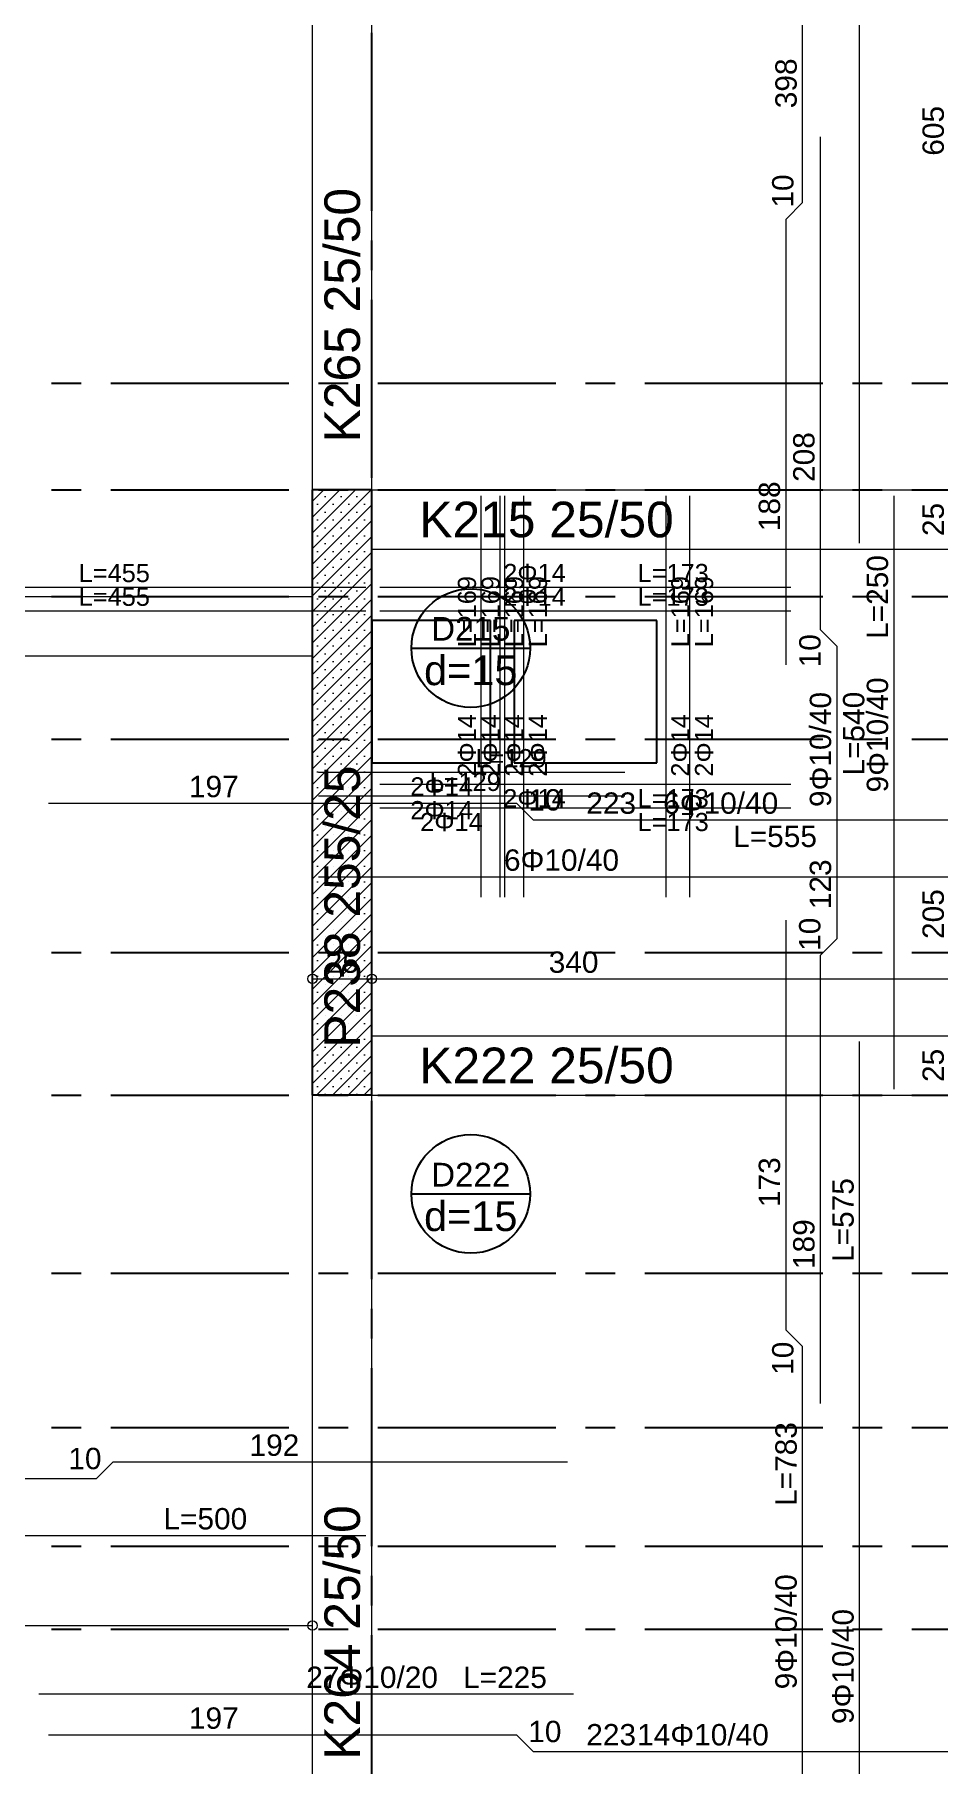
# Model space of a CAD drawing. Header units: millimetres. Extents: x 2232 to 85269, y -3593 to 5869.
# Drawn here: x 57054 to 57435, y 3944 to 4673 of the extents above; entities that cross this region are included whole.
import ezdxf

# ---------------------------------------------------------------- set-up
doc = ezdxf.new("R2010")
doc.units = ezdxf.units.MM
doc.linetypes.add('CENTER2', pattern=[112.5, 75, -12.5, 12.5, -12.5])
doc.linetypes.add('DASHDOT2', pattern=[12.7, 6.35, -3.175, 0, -3.175])
doc.layers.add('aks', color=251, linetype='DASHDOT2', lineweight=35)
for name, color, linetype in [('Donatı Topl. Uzun. Yazısı', 7, 'Continuous'), ('Donatı Uz. Yazısı', 7, 'Continuous'), ('Donatı Yazısı', 7, 'Continuous'), ('Donatı Çizgisi', 7, 'Continuous'), ('Döşeme', 7, 'Continuous'), ('Döşeme Boşluğu', 7, 'Continuous'), ('Kiriş', 7, 'Continuous'), ('Panel', 7, 'Continuous'), ('Standart', 7, 'Continuous'), ('Ölçülendirme', 7, 'Continuous')]:
    doc.layers.add(name, color=color, linetype=linetype)
doc.styles.add('arial_1_18', font='arial.ttf', dxfattribs={"height": 0.2})

# ---------------------------------------------------------------- blocks, each defined once
blk = doc.blocks.new('IDE539Entity3946')
at = {"layer": 'aks', "color": 251, "linetype": 'CENTER2', "lineweight": -3}
blk.add_lwpolyline([(1460, 0), (1460, 2330)], dxfattribs=at)
blk = doc.blocks.new('IDE539Entity3974')
at = {"layer": 'aks', "color": 251, "linetype": 'CENTER2', "lineweight": -3}
blk.add_lwpolyline([(0, 1240), (3260, 1240)], dxfattribs=at)
blk = doc.blocks.new('IDE539Entity3981')
at = {"layer": 'aks', "color": 251, "linetype": 'CENTER2', "lineweight": -3}
blk.add_lwpolyline([(0, 1090), (3260, 1090)], dxfattribs=at)
blk = doc.blocks.new('IDE539Entity4009')
at = {"layer": 'aks', "color": 251, "linetype": 'CENTER2', "lineweight": -3}
blk.add_lwpolyline([(0, 1125), (3260, 1125)], dxfattribs=at)
blk = doc.blocks.new('IDE539Entity4121')
at = {"layer": 'aks', "color": 251, "linetype": 'CENTER2', "lineweight": -3}
blk.add_lwpolyline([(0, 1375), (3260, 1375)], dxfattribs=at)
blk = doc.blocks.new('IDE539Entity4128')
at = {"layer": 'aks', "color": 251, "linetype": 'CENTER2', "lineweight": -3}
blk.add_lwpolyline([(0, 1525), (3260, 1525)], dxfattribs=at)
blk = doc.blocks.new('IDE539Entity4135')
at = {"layer": 'aks', "color": 251, "linetype": 'CENTER2', "lineweight": -3}
blk.add_lwpolyline([(0, 1315), (3260, 1315)], dxfattribs=at)
blk = doc.blocks.new('IDE539Entity4142')
at = {"layer": 'aks', "color": 251, "linetype": 'CENTER2', "lineweight": -3}
blk.add_lwpolyline([(0, 1570), (3260, 1570)], dxfattribs=at)
blk = doc.blocks.new('IDE539Entity4149')
at = {"layer": 'aks', "color": 251, "linetype": 'CENTER2', "lineweight": -3}
blk.add_lwpolyline([(0, 1465), (3260, 1465)], dxfattribs=at)
blk = doc.blocks.new('IDE539Entity4156')
at = {"layer": 'aks', "color": 251, "linetype": 'CENTER2', "lineweight": -3}
blk.add_lwpolyline([(0, 1615), (3260, 1615)], dxfattribs=at)
blk = doc.blocks.new('IDE539Entity4268')
at = {"layer": 'aks', "color": 251, "linetype": 'CENTER2', "lineweight": -3}
blk.add_lwpolyline([(0, 1175), (3260, 1175)], dxfattribs=at)
blk = doc.blocks.new('IDE539Entity4450')
at = {"layer": 'Kiriş', "color": 4, "linetype": 'Continuous', "lineweight": 5}
blk.add_lwpolyline([(1460, 1570), (1460, 2045)], dxfattribs=at)
blk = doc.blocks.new('IDE539Entity4451')
at = {"layer": 'Kiriş', "color": 4, "linetype": 'Continuous', "lineweight": 5}
blk.add_lwpolyline([(1435, 1570), (1435, 2045)], dxfattribs=at)
blk = doc.blocks.new('IDE539Entity4452')
at = {"layer": 'Kiriş', "color": 159, "linetype": 'Continuous', "lineweight": 5, "style": 'arial_1_18'}
blk.add_text('K265 25/50', height=15, rotation=90, dxfattribs=at).set_placement((1455, 1590))
blk = doc.blocks.new('IDE539Entity4609')
at = {"layer": 'Kiriş', "color": 4, "linetype": 'Continuous', "lineweight": 5}
blk.add_lwpolyline([(1000, 1500), (1435, 1500)], dxfattribs=at)
blk = doc.blocks.new('IDE539Entity4610')
at = {"layer": 'Kiriş', "color": 4, "linetype": 'Continuous', "lineweight": 5}
blk.add_lwpolyline([(1000, 1525), (1435, 1525)], dxfattribs=at)
blk = doc.blocks.new('IDE539Entity4648')
at = {"layer": 'Kiriş', "color": 4, "linetype": 'Continuous', "lineweight": 5}
blk.add_lwpolyline([(1460, 1015), (1460, 1315)], dxfattribs=at)
blk = doc.blocks.new('IDE539Entity4649')
at = {"layer": 'Kiriş', "color": 4, "linetype": 'Continuous', "lineweight": 5}
blk.add_lwpolyline([(1435, 1015), (1435, 1315)], dxfattribs=at)
blk = doc.blocks.new('IDE539Entity4650')
at = {"layer": 'Kiriş', "color": 159, "linetype": 'Continuous', "lineweight": 5, "style": 'arial_1_18'}
blk.add_text('K264 25/50', height=15, rotation=90, dxfattribs=at).set_placement((1455, 1035))
blk = doc.blocks.new('IDE539Entity4651')
at = {"layer": 'Döşeme', "color": 117, "linetype": 'Continuous', "lineweight": -3}
blk.add_lwpolyline([(1476.67, 1273.33), (1526.67, 1273.33)], dxfattribs=at)
blk.add_circle((1501.67, 1273.33), 25, dxfattribs=at)
at = {"layer": 'Döşeme', "color": 178, "linetype": 'Continuous', "lineweight": -3, "style": 'arial_1_18'}
blk.add_text('D222', height=10, dxfattribs=at).set_placement((1484.97, 1276.46))
at = {"layer": 'Döşeme', "color": 164, "linetype": 'Continuous', "lineweight": -3, "style": 'arial_1_18'}
blk.add_text('d=15', height=12.5, dxfattribs=at).set_placement((1482, 1257.71))
blk = doc.blocks.new('IDE539Entity4664')
at = {"layer": 'Döşeme Boşluğu', "color": 8, "linetype": 'Continuous', "lineweight": -3}
blk.add_lwpolyline([(1460, 1455), (1510, 1455)], dxfattribs=at)
blk = doc.blocks.new('IDE539Entity4665')
at = {"layer": 'Döşeme Boşluğu', "color": 8, "linetype": 'Continuous', "lineweight": -3}
blk.add_lwpolyline([(1510, 1455), (1510, 1515)], dxfattribs=at)
blk = doc.blocks.new('IDE539Entity4666')
at = {"layer": 'Döşeme Boşluğu', "color": 8, "linetype": 'Continuous', "lineweight": -3}
blk.add_lwpolyline([(1510, 1515), (1460, 1515)], dxfattribs=at)
blk = doc.blocks.new('IDE539Entity4667')
at = {"layer": 'Döşeme Boşluğu', "color": 8, "linetype": 'Continuous', "lineweight": -3}
blk.add_lwpolyline([(1460, 1515), (1460, 1455)], dxfattribs=at)
blk = doc.blocks.new('IDE539Entity4668')
at = {"layer": 'Donatı Çizgisi', "color": 5, "linetype": 'Continuous', "lineweight": 5}
blk.add_lwpolyline([(1002.5, 1519), (1457.5, 1519)], dxfattribs=at)
at = {"layer": 'Donatı Topl. Uzun. Yazısı', "color": 1, "linetype": 'Continuous', "lineweight": 5, "style": 'arial_1_18'}
blk.add_text('L=455', height=7.65, dxfattribs=at).set_placement((1336.48, 1521.12))
at = {"layer": 'Donatı Yazısı', "color": 5, "linetype": 'Continuous', "lineweight": 5, "style": 'arial_1_18'}
blk.add_text('2Φ14', height=7.65, dxfattribs=at).set_placement((1139, 1521.12))
blk = doc.blocks.new('IDE539Entity4669')
at = {"layer": 'Donatı Çizgisi', "color": 5, "linetype": 'Continuous', "lineweight": 5}
blk.add_lwpolyline([(1002.5, 1529), (1457.5, 1529)], dxfattribs=at)
at = {"layer": 'Donatı Topl. Uzun. Yazısı', "color": 1, "linetype": 'Continuous', "lineweight": 5, "style": 'arial_1_18'}
blk.add_text('L=455', height=7.65, dxfattribs=at).set_placement((1336.48, 1531.12))
at = {"layer": 'Donatı Yazısı', "color": 5, "linetype": 'Continuous', "lineweight": 5, "style": 'arial_1_18'}
blk.add_text('2Φ14', height=7.65, dxfattribs=at).set_placement((1139, 1531.12))
blk = doc.blocks.new('IDE539Entity4670')
at = {"layer": 'Donatı Çizgisi', "color": 5, "linetype": 'Continuous', "lineweight": 5}
blk.add_lwpolyline([(1514, 1398.41), (1514, 1567.5)], dxfattribs=at)
at = {"layer": 'Donatı Topl. Uzun. Yazısı', "color": 1, "linetype": 'Continuous', "lineweight": 5, "style": 'arial_1_18'}
blk.add_text('L=169', height=7.65, rotation=90, dxfattribs=at).set_placement((1523.78, 1503.67))
at = {"layer": 'Donatı Yazısı', "color": 5, "linetype": 'Continuous', "lineweight": 5, "style": 'arial_1_18'}
blk.add_text('2Φ14', height=7.65, rotation=90, dxfattribs=at).set_placement((1523.78, 1449.14))
blk = doc.blocks.new('IDE539Entity4671')
at = {"layer": 'Donatı Çizgisi', "color": 5, "linetype": 'Continuous', "lineweight": 5}
blk.add_lwpolyline([(1524, 1398.41), (1524, 1567.5)], dxfattribs=at)
at = {"layer": 'Donatı Topl. Uzun. Yazısı', "color": 1, "linetype": 'Continuous', "lineweight": 5, "style": 'arial_1_18'}
blk.add_text('L=169', height=7.65, rotation=90, dxfattribs=at).set_placement((1533.78, 1503.67))
at = {"layer": 'Donatı Yazısı', "color": 5, "linetype": 'Continuous', "lineweight": 5, "style": 'arial_1_18'}
blk.add_text('2Φ14', height=7.65, rotation=90, dxfattribs=at).set_placement((1533.78, 1449.14))
blk = doc.blocks.new('IDE539Entity4672')
at = {"layer": 'Donatı Çizgisi', "color": 5, "linetype": 'Continuous', "lineweight": 5}
blk.add_lwpolyline([(1437.5, 1451), (1566.59, 1451)], dxfattribs=at)
at = {"layer": 'Donatı Topl. Uzun. Yazısı', "color": 1, "linetype": 'Continuous', "lineweight": 5, "style": 'arial_1_18'}
blk.add_text('L=129', height=7.65, dxfattribs=at).set_placement((1503.66, 1453.12))
at = {"layer": 'Donatı Yazısı', "color": 5, "linetype": 'Continuous', "lineweight": 5, "style": 'arial_1_18'}
blk.add_text('2Φ14', height=7.65, dxfattribs=at).set_placement((1476.23, 1441.22))
blk = doc.blocks.new('IDE539Entity4673')
at = {"layer": 'Donatı Çizgisi', "color": 5, "linetype": 'Continuous', "lineweight": 5}
blk.add_lwpolyline([(1437.5, 1441), (1566.59, 1441)], dxfattribs=at)
at = {"layer": 'Donatı Topl. Uzun. Yazısı', "color": 1, "linetype": 'Continuous', "lineweight": 5, "style": 'arial_1_18'}
blk.add_text('L=129', height=7.65, dxfattribs=at).set_placement((1484.29, 1443.12))
at = {"layer": 'Donatı Yazısı', "color": 5, "linetype": 'Continuous', "lineweight": 5, "style": 'arial_1_18'}
blk.add_text('2Φ14', height=7.65, dxfattribs=at).set_placement((1476.23, 1431.22))
blk = doc.blocks.new('IDE539Entity4679')
at = {"layer": 'Kiriş', "color": 4, "linetype": 'Continuous', "lineweight": 5}
blk.add_lwpolyline([(1460, 1315), (1800, 1315)], dxfattribs=at)
blk = doc.blocks.new('IDE539Entity4680')
at = {"layer": 'Kiriş', "color": 4, "linetype": 'Continuous', "lineweight": 5}
blk.add_lwpolyline([(1460, 1340), (1800, 1340)], dxfattribs=at)
blk = doc.blocks.new('IDE539Entity4681')
at = {"layer": 'Kiriş', "color": 159, "linetype": 'Continuous', "lineweight": 5, "style": 'arial_1_18'}
blk.add_text('K222 25/50', height=15, dxfattribs=at).set_placement((1480, 1320))
blk = doc.blocks.new('IDE539Entity4682')
at = {"layer": 'Panel', "linetype": 'Continuous', "lineweight": 5}
h = blk.add_hatch(dxfattribs=at)
h.set_pattern_fill('SACNCR', color=163, scale=50, style=0)
h.set_pattern_definition([(45, (0, 0), (-3.314563, 3.314563), []), (45, (3.3146, 0), (-3.314563, 3.314563), [0, -4.6875])])
h.paths.add_polyline_path([(1435, 1315), (1435, 1570), (1460, 1570), (1460, 1315)])
blk = doc.blocks.new('IDE539Entity4683')
at = {"layer": 'Panel', "color": 164, "linetype": 'Continuous', "lineweight": -3}
blk.add_lwpolyline([(1460, 1315), (1435, 1315)], dxfattribs=at)
blk = doc.blocks.new('IDE539Entity4684')
at = {"layer": 'Panel', "color": 164, "linetype": 'Continuous', "lineweight": -3}
blk.add_lwpolyline([(1460, 1315), (1460, 1570)], dxfattribs=at)
blk = doc.blocks.new('IDE539Entity4685')
at = {"layer": 'Panel', "color": 164, "linetype": 'Continuous', "lineweight": -3}
blk.add_lwpolyline([(1460, 1570), (1435, 1570)], dxfattribs=at)
blk = doc.blocks.new('IDE539Entity4686')
at = {"layer": 'Panel', "color": 164, "linetype": 'Continuous', "lineweight": -3}
blk.add_lwpolyline([(1435, 1315), (1435, 1570)], dxfattribs=at)
blk = doc.blocks.new('IDE539Entity4687')
at = {"layer": 'Panel', "color": 159, "linetype": 'Continuous', "lineweight": -3, "style": 'arial_1_18'}
blk.add_text('P238 255/25', height=15, rotation=90, dxfattribs=at).set_placement((1455, 1335))
blk = doc.blocks.new('IDE539Entity4688')
at = {"layer": 'Kiriş', "color": 4, "linetype": 'Continuous', "lineweight": 5}
blk.add_lwpolyline([(1460, 1545), (1800, 1545)], dxfattribs=at)
blk = doc.blocks.new('IDE539Entity4689')
at = {"layer": 'Kiriş', "color": 4, "linetype": 'Continuous', "lineweight": 5}
blk.add_lwpolyline([(1460, 1570), (1800, 1570)], dxfattribs=at)
blk = doc.blocks.new('IDE539Entity4690')
at = {"layer": 'Kiriş', "color": 159, "linetype": 'Continuous', "lineweight": 5, "style": 'arial_1_18'}
blk.add_text('K215 25/50', height=15, dxfattribs=at).set_placement((1480, 1550))
blk = doc.blocks.new('IDE539Entity4691')
at = {"layer": 'Döşeme', "color": 117, "linetype": 'Continuous', "lineweight": -3}
blk.add_lwpolyline([(1476.67, 1503.33), (1526.67, 1503.33)], dxfattribs=at)
blk.add_circle((1501.67, 1503.33), 25, dxfattribs=at)
at = {"layer": 'Döşeme', "color": 178, "linetype": 'Continuous', "lineweight": -3, "style": 'arial_1_18'}
blk.add_text('D215', height=10, dxfattribs=at).set_placement((1484.97, 1506.46))
at = {"layer": 'Döşeme', "color": 164, "linetype": 'Continuous', "lineweight": -3, "style": 'arial_1_18'}
blk.add_text('d=15', height=12.5, dxfattribs=at).set_placement((1482, 1487.71))
blk = doc.blocks.new('IDE539Entity4692')
at = {"layer": 'Döşeme Boşluğu', "color": 8, "linetype": 'Continuous', "lineweight": -3}
blk.add_lwpolyline([(1520, 1515), (1520, 1455)], dxfattribs=at)
blk = doc.blocks.new('IDE539Entity4693')
at = {"layer": 'Döşeme Boşluğu', "color": 8, "linetype": 'Continuous', "lineweight": -3}
blk.add_lwpolyline([(1520, 1455), (1580, 1455)], dxfattribs=at)
blk = doc.blocks.new('IDE539Entity4694')
at = {"layer": 'Döşeme Boşluğu', "color": 8, "linetype": 'Continuous', "lineweight": -3}
blk.add_lwpolyline([(1580, 1455), (1580, 1515)], dxfattribs=at)
blk = doc.blocks.new('IDE539Entity4695')
at = {"layer": 'Döşeme Boşluğu', "color": 8, "linetype": 'Continuous', "lineweight": -3}
blk.add_lwpolyline([(1580, 1515), (1520, 1515)], dxfattribs=at)
blk = doc.blocks.new('IDE539Entity4696')
at = {"layer": 'Donatı Çizgisi', "color": 5, "linetype": 'Continuous', "lineweight": 5}
blk.add_lwpolyline([(1584, 1398.41), (1584, 1567.5)], dxfattribs=at)
at = {"layer": 'Donatı Topl. Uzun. Yazısı', "color": 1, "linetype": 'Continuous', "lineweight": 5, "style": 'arial_1_18'}
blk.add_text('L=169', height=7.65, rotation=90, dxfattribs=at).set_placement((1593.78, 1503.67))
at = {"layer": 'Donatı Yazısı', "color": 5, "linetype": 'Continuous', "lineweight": 5, "style": 'arial_1_18'}
blk.add_text('2Φ14', height=7.65, rotation=90, dxfattribs=at).set_placement((1593.78, 1449.14))
blk = doc.blocks.new('IDE539Entity4697')
at = {"layer": 'Donatı Çizgisi', "color": 5, "linetype": 'Continuous', "lineweight": 5}
blk.add_lwpolyline([(1594, 1398.41), (1594, 1567.5)], dxfattribs=at)
at = {"layer": 'Donatı Topl. Uzun. Yazısı', "color": 1, "linetype": 'Continuous', "lineweight": 5, "style": 'arial_1_18'}
blk.add_text('L=169', height=7.65, rotation=90, dxfattribs=at).set_placement((1603.78, 1503.67))
at = {"layer": 'Donatı Yazısı', "color": 5, "linetype": 'Continuous', "lineweight": 5, "style": 'arial_1_18'}
blk.add_text('2Φ14', height=7.65, rotation=90, dxfattribs=at).set_placement((1603.78, 1449.14))
blk = doc.blocks.new('IDE539Entity4698')
at = {"layer": 'Donatı Çizgisi', "color": 5, "linetype": 'Continuous', "lineweight": 5}
blk.add_lwpolyline([(1463.41, 1446), (1636.59, 1446)], dxfattribs=at)
at = {"layer": 'Donatı Topl. Uzun. Yazısı', "color": 1, "linetype": 'Continuous', "lineweight": 5, "style": 'arial_1_18'}
blk.add_text('L=173', height=7.65, dxfattribs=at).set_placement((1571.94, 1436.23))
at = {"layer": 'Donatı Yazısı', "color": 5, "linetype": 'Continuous', "lineweight": 5, "style": 'arial_1_18'}
blk.add_text('2Φ14', height=7.65, dxfattribs=at).set_placement((1515.36, 1436.23))
blk = doc.blocks.new('IDE539Entity4699')
at = {"layer": 'Donatı Çizgisi', "color": 5, "linetype": 'Continuous', "lineweight": 5}
blk.add_lwpolyline([(1463.41, 1436), (1636.59, 1436)], dxfattribs=at)
at = {"layer": 'Donatı Topl. Uzun. Yazısı', "color": 1, "linetype": 'Continuous', "lineweight": 5, "style": 'arial_1_18'}
blk.add_text('L=173', height=7.65, dxfattribs=at).set_placement((1571.94, 1426.23))
at = {"layer": 'Donatı Yazısı', "color": 5, "linetype": 'Continuous', "lineweight": 5, "style": 'arial_1_18'}
blk.add_text('2Φ14', height=7.65, dxfattribs=at).set_placement((1480.38, 1426.23))
blk = doc.blocks.new('IDE539Entity4700')
at = {"layer": 'Donatı Çizgisi', "color": 5, "linetype": 'Continuous', "lineweight": 5}
blk.add_lwpolyline([(1516, 1398.41), (1516, 1567.5)], dxfattribs=at)
at = {"layer": 'Donatı Topl. Uzun. Yazısı', "color": 1, "linetype": 'Continuous', "lineweight": 5, "style": 'arial_1_18'}
blk.add_text('L=169', height=7.65, rotation=90, dxfattribs=at).set_placement((1513.88, 1503.67))
at = {"layer": 'Donatı Yazısı', "color": 5, "linetype": 'Continuous', "lineweight": 5, "style": 'arial_1_18'}
blk.add_text('2Φ14', height=7.65, rotation=90, dxfattribs=at).set_placement((1513.88, 1449.14))
blk = doc.blocks.new('IDE539Entity4701')
at = {"layer": 'Donatı Çizgisi', "color": 5, "linetype": 'Continuous', "lineweight": 5}
blk.add_lwpolyline([(1506, 1398.41), (1506, 1567.5)], dxfattribs=at)
at = {"layer": 'Donatı Topl. Uzun. Yazısı', "color": 1, "linetype": 'Continuous', "lineweight": 5, "style": 'arial_1_18'}
blk.add_text('L=169', height=7.65, rotation=90, dxfattribs=at).set_placement((1503.88, 1503.67))
at = {"layer": 'Donatı Yazısı', "color": 5, "linetype": 'Continuous', "lineweight": 5, "style": 'arial_1_18'}
blk.add_text('2Φ14', height=7.65, rotation=90, dxfattribs=at).set_placement((1503.88, 1449.14))
blk = doc.blocks.new('IDE539Entity4702')
at = {"layer": 'Donatı Çizgisi', "color": 5, "linetype": 'Continuous', "lineweight": 5}
blk.add_lwpolyline([(1463.41, 1519), (1636.59, 1519)], dxfattribs=at)
at = {"layer": 'Donatı Topl. Uzun. Yazısı', "color": 1, "linetype": 'Continuous', "lineweight": 5, "style": 'arial_1_18'}
blk.add_text('L=173', height=7.65, dxfattribs=at).set_placement((1571.94, 1521.13))
at = {"layer": 'Donatı Yazısı', "color": 5, "linetype": 'Continuous', "lineweight": 5, "style": 'arial_1_18'}
blk.add_text('2Φ14', height=7.65, dxfattribs=at).set_placement((1515.36, 1521.13))
blk = doc.blocks.new('IDE539Entity4703')
at = {"layer": 'Donatı Çizgisi', "color": 5, "linetype": 'Continuous', "lineweight": 5}
blk.add_lwpolyline([(1463.41, 1529), (1636.59, 1529)], dxfattribs=at)
at = {"layer": 'Donatı Topl. Uzun. Yazısı', "color": 1, "linetype": 'Continuous', "lineweight": 5, "style": 'arial_1_18'}
blk.add_text('L=173', height=7.65, dxfattribs=at).set_placement((1571.94, 1531.13))
at = {"layer": 'Donatı Yazısı', "color": 5, "linetype": 'Continuous', "lineweight": 5, "style": 'arial_1_18'}
blk.add_text('2Φ14', height=7.65, dxfattribs=at).set_placement((1515.36, 1531.13))
blk = doc.blocks.new('IDE539Entity5156')
at = {"layer": 'Donatı Çizgisi', "color": 5, "linetype": 'Continuous', "lineweight": 5}
for points in [[(1665.5, 1547.5), (1665.5, 2197.5)], [(1641.5, 1691), (1641.5, 2088.57)], [(1649, 1511), (1649, 1718.75)], [(1634.5, 1684), (1641.5, 1691)], [(1634.5, 1496.25), (1634.5, 1684)], [(1680, 1317.5), (1680, 1567.5)], [(1656, 1504), (1649, 1511)], [(1656, 1381), (1656, 1504)], [(1323.75, 1438), (1521, 1438)], [(1521, 1438), (1528, 1431)], [(1528, 1431), (1751.43, 1431)], [(1437.5, 1407), (1822.5, 1407)], [(1634.5, 1216), (1634.5, 1388.75)], [(1649, 1374), (1656, 1381)], [(1649, 1185), (1649, 1374)], [(1665.5, 762.5), (1665.5, 1337.5)], [(1641.5, 1209), (1634.5, 1216)], [(1641.5, 891), (1641.5, 1209)], [(1344, 1153.5), (1351, 1160.5)], [(1351, 1160.5), (1542.5, 1160.5)], [(1071, 1153.5), (1344, 1153.5)], [(957.5, 1129.5), (1457.5, 1129.5)], [(1319.75, 1062.7), (1545, 1062.7)], [(1323.75, 1045.5), (1521, 1045.5)], [(1521, 1045.5), (1528, 1038.5)], [(1528, 1038.5), (1751.43, 1038.5)]]:
    blk.add_lwpolyline(points, dxfattribs=at)
at = {"layer": 'Donatı Topl. Uzun. Yazısı', "color": 1, "linetype": 'Continuous', "lineweight": 5, "style": 'arial_1_18'}
for s, p in [('L=250', (1677.5, 1507.19)), ('L=540', (1667.5, 1449.62)), ('L=575', (1663, 1244.69)), ('L=783', (1639, 1141.89))]:
    blk.add_text(s, height=9, rotation=90, dxfattribs=at).set_placement(p)
for s, p in [('L=555', (1612.22, 1419.5)), ('L=500', (1372.19, 1132)), ('L=225', (1498.43, 1065.2))]:
    blk.add_text(s, height=9, dxfattribs=at).set_placement(p)
at = {"layer": 'Donatı Uz. Yazısı', "color": 5, "linetype": 'Continuous', "lineweight": 5, "style": 'arial_1_18'}
for s, p in [('398', (1639, 1730.76)), ('10', (1637.63, 1688.9)), ('208', (1646.5, 1573.32)), ('188', (1632, 1552.57)), ('10', (1649.05, 1495.2)), ('123', (1653.5, 1393.3)), ('10', (1648.98, 1375.75)), ('173', (1632, 1267.82)), ('189', (1646.5, 1241.7)), ('10', (1637.63, 1197.12))]:
    blk.add_text(s, height=9, rotation=90, dxfattribs=at).set_placement(p)
for s, p in [('197', (1382.92, 1440.5)), ('10', (1525.9, 1434.87)), ('223', (1550.34, 1433.5)), ('10', (1332.12, 1157.37)), ('192', (1408.45, 1163)), ('197', (1382.92, 1048)), ('10', (1525.9, 1042.37)), ('223', (1550.34, 1041))]:
    blk.add_text(s, height=9, dxfattribs=at).set_placement(p)
at = {"layer": 'Donatı Yazısı', "color": 5, "linetype": 'Continuous', "lineweight": 5, "style": 'arial_1_18'}
for p in [(1677.5, 1442.5), (1653.5, 1436.35), (1639, 1064.63), (1663, 1050)]:
    blk.add_text('9Φ10/40', height=9, rotation=90, dxfattribs=at).set_placement(p)
for s, p in [('6Φ10/40', (1582.74, 1433.5)), ('6Φ10/40', (1515.66, 1409.5)), ('27Φ10/20', (1432.38, 1065.2)), ('14Φ10/40', (1571.79, 1041))]:
    blk.add_text(s, height=9, dxfattribs=at).set_placement(p)
blk = doc.blocks.new('IDE539Entity5157')
at = {"layer": 'Ölçülendirme', "color": 1, "linetype": 'Continuous', "lineweight": 5}
for points in [[(1435, 1364), (1825, 1364)], [(955, 1091.5), (1435, 1091.5)]]:
    blk.add_lwpolyline(points, dxfattribs=at)
for centre in [(1435, 1364), (1460, 1364), (1435, 1091.5)]:
    blk.add_circle(centre, 2, dxfattribs=at)
at = {"layer": 'Ölçülendirme', "color": 1, "linetype": 'Continuous', "lineweight": 5, "style": 'arial_1_18'}
for s, p in [('605', (1701, 1710.76)), ('25', (1701, 1550.51)), ('205', (1701, 1380.76)), ('25', (1701, 1320.51))]:
    blk.add_text(s, height=9, rotation=90, dxfattribs=at).set_placement(p)
for s, p in [('25', (1440.51, 1366.5)), ('340', (1534.51, 1366.5))]:
    blk.add_text(s, height=9, dxfattribs=at).set_placement(p)

msp = doc.modelspace()

# ---------------------------------------------------------------- block references
at = {"layer": 'aks'}
for name in ['IDE539Entity3946', 'IDE539Entity4156', 'IDE539Entity4142', 'IDE539Entity4128', 'IDE539Entity4149', 'IDE539Entity4121', 'IDE539Entity4135', 'IDE539Entity3974', 'IDE539Entity4268', 'IDE539Entity4009', 'IDE539Entity3981']:
    msp.add_blockref(name, (55735.84, 2910.75), dxfattribs=at)
at = {"layer": 'Döşeme'}
for name in ['IDE539Entity4691', 'IDE539Entity4651']:
    msp.add_blockref(name, (55735.84, 2910.75), dxfattribs=at)
at = {"layer": 'Döşeme Boşluğu'}
for name in ['IDE539Entity4666', 'IDE539Entity4667', 'IDE539Entity4665', 'IDE539Entity4692', 'IDE539Entity4695', 'IDE539Entity4694', 'IDE539Entity4664', 'IDE539Entity4693']:
    msp.add_blockref(name, (55735.84, 2910.75), dxfattribs=at)
at = {"layer": 'Kiriş'}
for name in ['IDE539Entity4451', 'IDE539Entity4450', 'IDE539Entity4452', 'IDE539Entity4689', 'IDE539Entity4690', 'IDE539Entity4688', 'IDE539Entity4610', 'IDE539Entity4609', 'IDE539Entity4680', 'IDE539Entity4681', 'IDE539Entity4649', 'IDE539Entity4648', 'IDE539Entity4679', 'IDE539Entity4650']:
    msp.add_blockref(name, (55735.84, 2910.75), dxfattribs=at)
at = {"layer": 'Panel'}
for name in ['IDE539Entity4682', 'IDE539Entity4685', 'IDE539Entity4686', 'IDE539Entity4684', 'IDE539Entity4687', 'IDE539Entity4683']:
    msp.add_blockref(name, (55735.84, 2910.75), dxfattribs=at)
at = {"layer": 'Standart'}
for name in ['IDE539Entity5157', 'IDE539Entity5156', 'IDE539Entity4701', 'IDE539Entity4700', 'IDE539Entity4670', 'IDE539Entity4671', 'IDE539Entity4696', 'IDE539Entity4697', 'IDE539Entity4669', 'IDE539Entity4703', 'IDE539Entity4668', 'IDE539Entity4702', 'IDE539Entity4672', 'IDE539Entity4673', 'IDE539Entity4698', 'IDE539Entity4699']:
    msp.add_blockref(name, (55735.84, 2910.75), dxfattribs=at)

doc.saveas('drawing.dxf')
